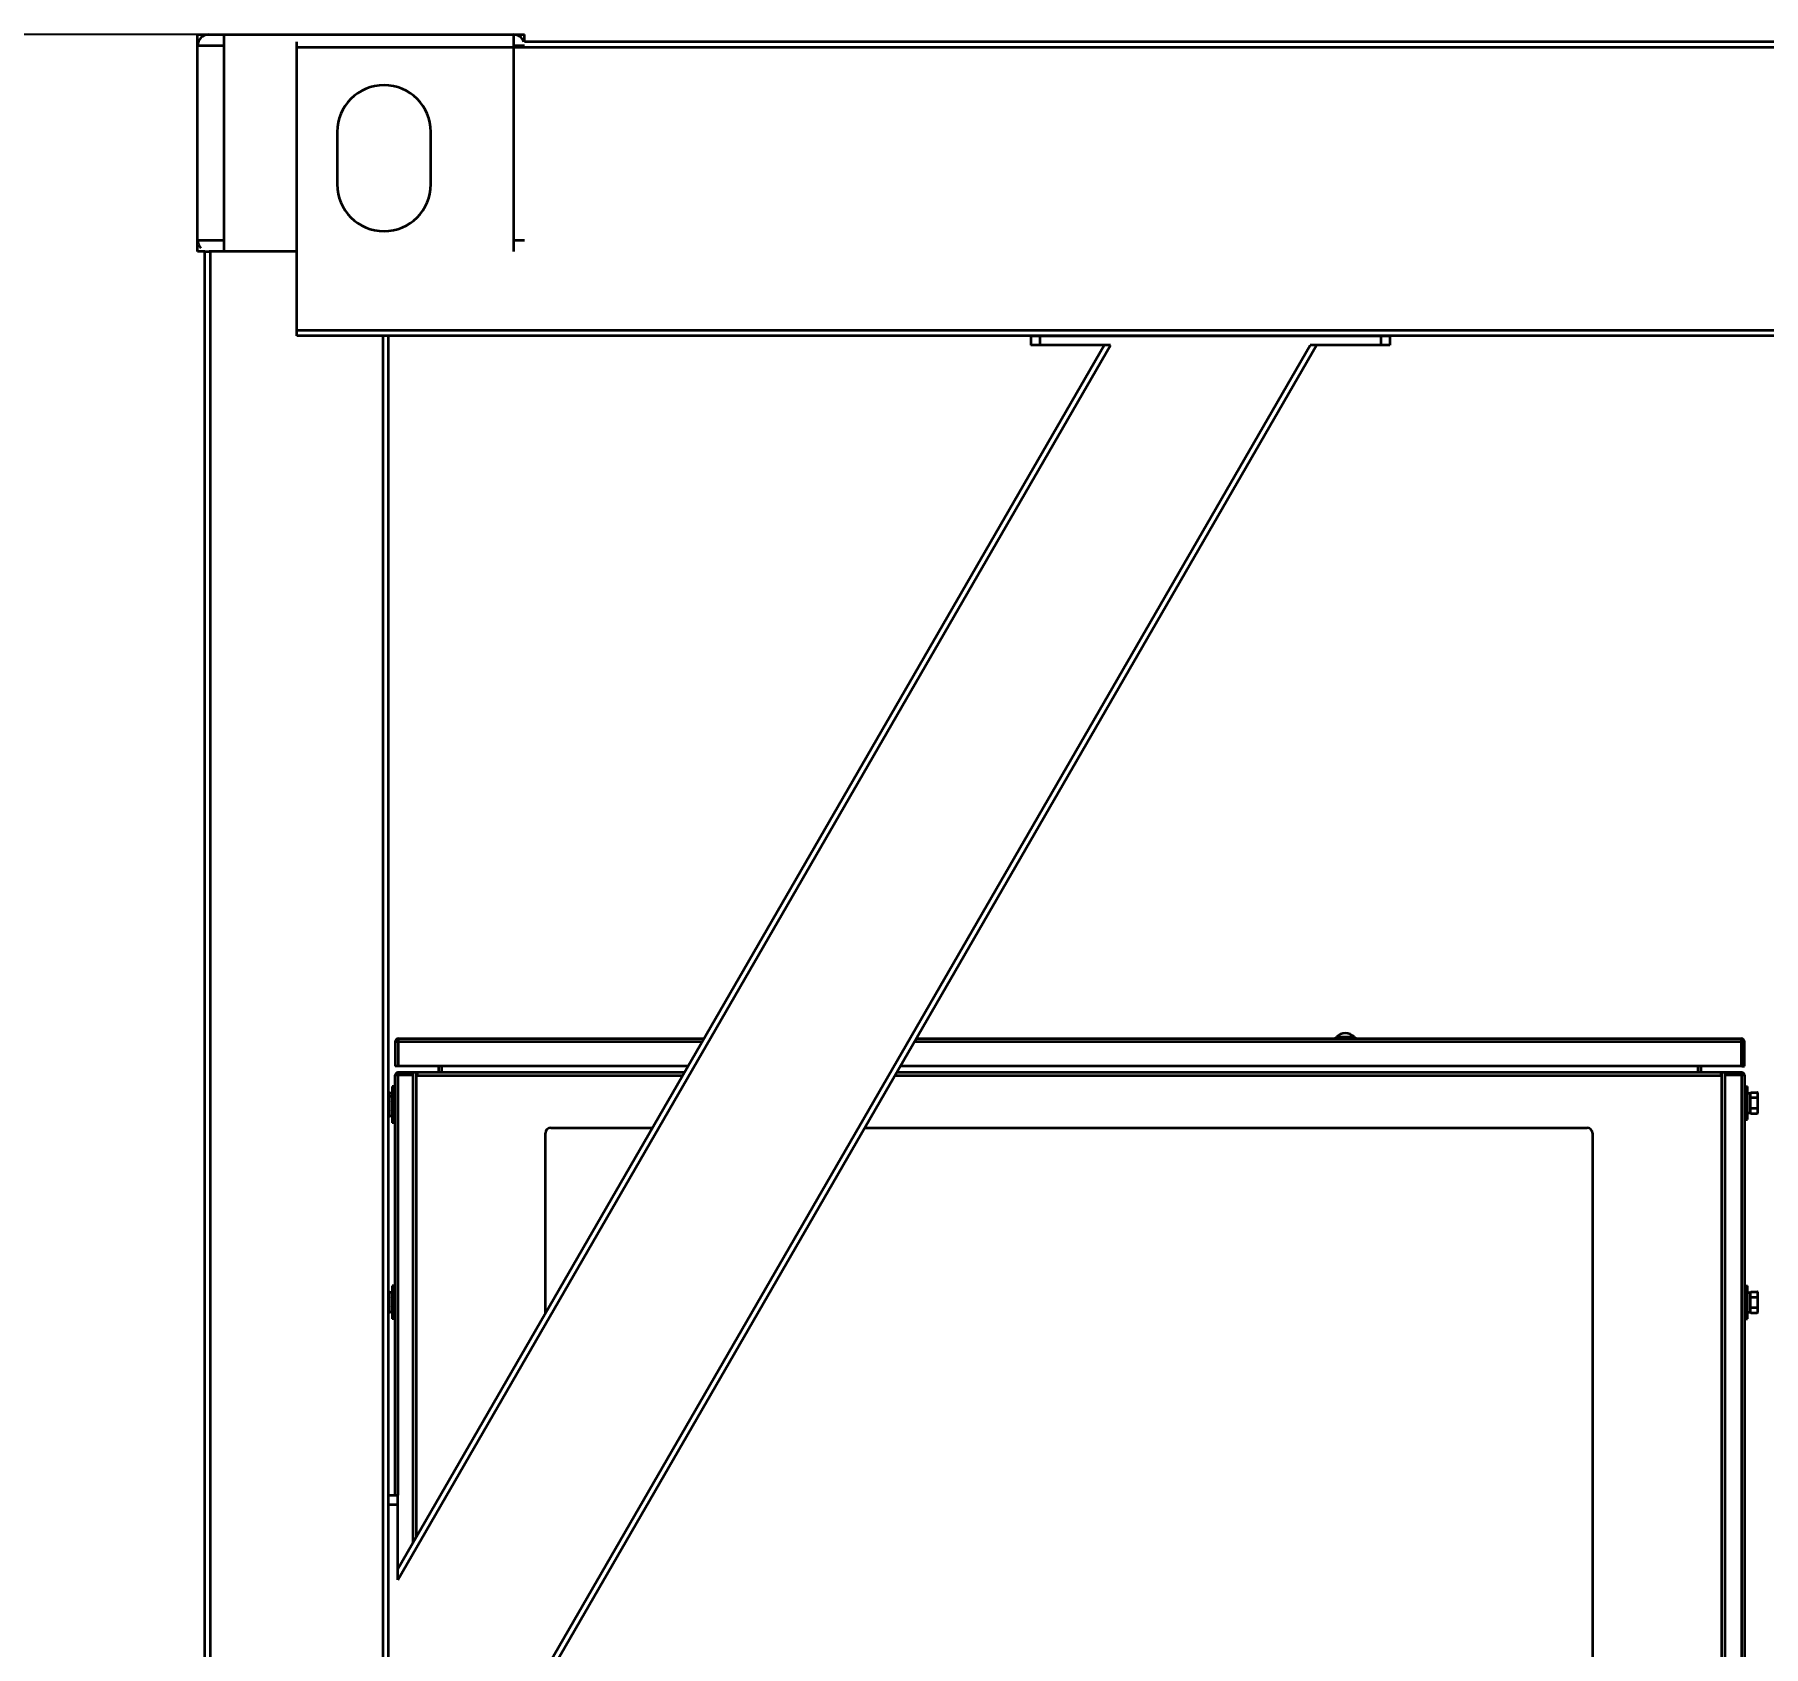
# Model space of a CAD drawing. Header units: millimetres. Extents: x 32496 to 166256, y 3504 to 23939.
# Drawn here: x 140546 to 141488, y 14041 to 14918 of the extents above; entities that cross this region are included whole.
import ezdxf

# ---------------------------------------------------------------- set-up
doc = ezdxf.new("R2010")
doc.units = ezdxf.units.MM
doc.header["$PDSIZE"] = -5
doc.layers.get('0').update_dxf_attribs({"lineweight": 35})
doc.layers.get('Defpoints').update_dxf_attribs({"lineweight": 18})
doc.layers.add('THICK', color=7, linetype='Continuous', lineweight=0)
doc.styles.add('TH_GBDIM', font='仿宋_GB2312.ttf', dxfattribs={"width": 0.8})
doc.dimstyles.new('TH_GBDIM', dxfattribs={"dimscale": 42, "dimtxt": 3, "dimasz": 3, "dimexe": 1.2, "dimexo": 0, "dimgap": 1, "dimtad": 1, "dimdec": 1, "dimdsep": 46, "dimtxsty": 'TH_GBDIM', "dimcen": 2.5, "dimdle": 252, "dimclrd": 4, "dimclre": 4, "dimclrt": 3, "dimadec": 0, "dimazin": 2, "dimtfac": 0.714286, "dimtdec": 1, "dimtmove": 0, "dimatfit": 3, "dimfxl": 1, "dimtolj": 1, "dimarcsym": 0})

# ---------------------------------------------------------------- blocks, each defined once
blk = doc.blocks.new('*D5871')
at = {"layer": 'Defpoints', "color": 0}
for p in [(140641.2, 14918.31), (140089.57, 12022.31), (140641.2, 12022.31)]:
    blk.add_point(p, dxfattribs=at)
at = {"layer": 'THICK', "color": 4, "linetype": 'Continuous', "lineweight": -2}
for p, q in [((140641.2, 14918.31), (140049.97, 14918.31)), ((140089.57, 14819.31), (140089.57, 12121.31)), ((140641.2, 12022.31), (140049.97, 12022.31))]:
    blk.add_line(p, q, dxfattribs=at)
at = {"layer": 'THICK', "color": 4}
for points in [[(140106.07, 14819.31), (140073.07, 14819.31), (140089.57, 14918.31)], [(140073.07, 12121.31), (140106.07, 12121.31), (140089.57, 12022.31)]]:
    blk.add_solid(points, dxfattribs=at)
at = {"layer": 'THICK', "color": 3, "lineweight": -3, "insert": (139971.28, 13470.31), "char_height": 99, "attachment_point": 5, "rotation": 90, "style": 'TH_GBDIM'}
blk.add_mtext('\\A1;Height {\\A1;2896{\\H0.7x;\\S+0^ -5;}}', dxfattribs=at)
blk = doc.blocks.new('8-1250')
at = {"linetype": 'Continuous'}
for p, q in [((-7961.13, -31994.29), (-7961.13, -31988.29)), ((-7961.13, -31988.29), (-7955.13, -31988.29)), ((-7961.13, -32100.29), (-7961.13, -31994.29)), ((-7961.13, -31994.29), (-7946.63, -31994.29)), ((-7955.13, -31988.29), (-7789.13, -31988.29)), ((-7946.63, -32106.29), (-7946.63, -31988.29)), ((-7907.13, -32152.29), (-7907.13, -31992.29)), ((-7789.13, -31988.29), (-7789.13, -32106.29)), ((-7789.13, -31988.29), (-7783.13, -31988.29)), ((-7789.13, -31994.29), (-7783.13, -31994.29)), ((-7783.13, -31992.29), (-7783.13, -31988.29)), ((4052.87, -31992.29), (-7783.13, -31992.29)), ((4052.87, -31995.29), (-7907.13, -31995.29)), ((-7885.13, -32041.29), (-7885.13, -32069.79)), ((-7834.13, -32069.79), (-7834.13, -32041.29)), ((-7961.13, -32106.29), (-7961.13, -32100.29)), ((-7946.63, -32100.29), (-7961.13, -32100.29)), ((-7957.13, -32106.29), (-7961.13, -32106.29)), ((-7957.13, -32106.29), (-7957.13, -32105.9)), ((-7957.13, -34766.29), (-7957.13, -32106.29)), ((-7957.13, -32106.29), (-7954.13, -32106.29)), ((-7907.13, -32106.29), (-7954.73, -32106.29)), ((-7954.13, -34766.29), (-7954.13, -32106.29)), ((-7783.13, -32100.29), (-7789.13, -32100.29)), ((4052.87, -32149.29), (-7907.13, -32149.29)), ((4052.87, -32152.29), (-7907.13, -32152.29)), ((-7860.13, -34766.29), (-7860.13, -32152.29)), ((-7857.13, -32783.31), (-7857.13, -32152.29)), ((-7507.6, -32152.29), (-7507.6, -32157.29)), ((-7507.16, -32152.29), (-7312.57, -32152.29)), ((-7502.6, -32152.29), (-7502.6, -32157.29)), ((-7317.13, -32152.29), (-7317.13, -32157.29)), ((-7312.13, -32152.29), (-7312.13, -32157.29)), ((-7852.13, -32823.31), (-7467.6, -32157.29)), ((-7852.13, -32829.31), (-7464.13, -32157.29)), ((-7852.13, -33017.31), (-7355.59, -32157.29)), ((-7852.13, -33023.31), (-7352.13, -32157.29)), ((-7464.13, -32157.29), (-7507.6, -32157.29)), ((-7312.13, -32157.29), (-7355.59, -32157.29)), ((-7853.53, -32536.49), (-7853.53, -32549.79)), ((-7852.03, -32536.49), (-7853.53, -32536.49)), ((-7852.03, -32536.49), (-7852.03, -32549.79)), ((-7851.83, -32549.79), (-7851.83, -32534.79)), ((-7851.83, -32534.79), (-7685.55, -32534.79)), ((-7686.53, -32536.49), (-7851.83, -32536.49)), ((-7120.83, -32536.49), (-7571.06, -32536.49)), ((-7570.08, -32534.79), (-7120.83, -32534.79)), ((-7341.17, -32533.96), (-7341.17, -32533.96)), ((-7338.81, -32533.96), (-7341.17, -32533.96)), ((-7333.85, -32533.96), (-7338.81, -32533.96)), ((-7331.48, -32533.96), (-7333.85, -32533.96)), ((-7120.83, -32549.79), (-7120.83, -32534.79)), ((-7120.63, -32549.79), (-7120.63, -32536.49)), ((-7120.63, -32536.49), (-7119.13, -32536.49)), ((-7119.13, -32549.79), (-7119.13, -32536.49)), ((-7852.03, -32549.79), (-7853.53, -32549.79)), ((-7694.21, -32549.79), (-7851.83, -32549.79)), ((-7829.83, -32553.29), (-7829.83, -32549.79)), ((-7828.33, -32549.79), (-7828.33, -32553.29)), ((-7120.83, -32549.79), (-7578.74, -32549.79)), ((-7144.33, -32553.29), (-7144.33, -32549.79)), ((-7142.83, -32549.79), (-7142.83, -32553.29)), ((-7120.63, -32549.79), (-7119.13, -32549.79)), ((-7853.53, -32675.64), (-7853.53, -32554.69)), ((-7843.83, -32554.69), (-7853.53, -32554.69)), ((-7852.13, -32554.49), (-7852.13, -32553.29)), ((-7843.83, -32553.29), (-7852.13, -32553.29)), ((-7843.83, -32554.49), (-7852.13, -32554.49)), ((-7852.13, -32554.69), (-7852.13, -32783.31)), ((-7843.83, -32808.94), (-7843.83, -32553.29)), ((-7696.23, -32553.29), (-7843.83, -32553.29)), ((-7842.13, -32553.29), (-7842.13, -32805.99)), ((-7841.63, -32553.29), (-7841.63, -32554.99)), ((-7697.21, -32554.99), (-7841.63, -32554.99)), ((-7132.03, -32554.99), (-7581.74, -32554.99)), ((-7129.83, -32553.29), (-7580.76, -32553.29)), ((-7132.03, -32553.29), (-7132.03, -32554.99)), ((-7131.53, -34566.29), (-7131.53, -32553.29)), ((-7129.83, -32553.29), (-7129.83, -34566.29)), ((-7120.53, -32553.29), (-7129.83, -32553.29)), ((-7120.53, -32554.49), (-7129.83, -32554.49)), ((-7119.13, -32554.69), (-7129.83, -32554.69)), ((-7120.53, -32554.49), (-7120.53, -32553.29)), ((-7120.53, -33566.79), (-7120.53, -32554.69)), ((-7119.13, -32554.69), (-7119.13, -32675.66)), ((-7856.73, -32564.32), (-7857, -32564.04)), ((-7856.73, -32566.07), (-7857, -32565.79)), ((-7856.73, -32566.09), (-7856.73, -32564.32)), ((-7855.13, -32564.44), (-7856.73, -32564.44)), ((-7856.73, -32577.01), (-7856.73, -32566.07)), ((-7855.13, -32566.19), (-7856.73, -32566.19)), ((-7855.13, -32560.79), (-7855.13, -32562.54)), ((-7853.53, -32560.79), (-7855.13, -32560.79)), ((-7855.13, -32562.54), (-7855.13, -32580.54)), ((-7853.53, -32562.54), (-7855.13, -32562.54)), ((-7119.13, -32560.79), (-7117.53, -32560.79)), ((-7117.53, -32578.79), (-7117.53, -32560.79)), ((-7117.53, -32564.44), (-7115.93, -32564.44)), ((-7115.93, -32564.32), (-7115.63, -32564.02)), ((-7115.93, -32575.26), (-7115.93, -32564.32)), ((-7115.63, -32564.02), (-7112.23, -32564.02)), ((-7115.63, -32566.9), (-7112.23, -32566.9)), ((-7111.93, -32564.32), (-7112.23, -32564.02)), ((-7111.93, -32575.26), (-7111.93, -32564.32)), ((-7856.73, -32577.01), (-7857, -32577.28)), ((-7855.13, -32576.89), (-7856.73, -32576.89)), ((-7117.53, -32575.14), (-7115.93, -32575.14)), ((-7115.93, -32575.26), (-7115.63, -32575.56)), ((-7115.63, -32572.68), (-7112.23, -32572.68)), ((-7115.63, -32575.56), (-7112.23, -32575.56)), ((-7111.93, -32575.26), (-7112.23, -32575.56)), ((-7853.53, -32580.54), (-7855.13, -32580.54)), ((-7771.83, -32684.23), (-7771.83, -32586.29)), ((-7768.83, -32583.29), (-7713.55, -32583.29)), ((-7598.08, -32583.29), (-7204.83, -32583.29)), ((-7201.83, -32586.29), (-7201.83, -33054.29)), ((-7119.13, -32578.79), (-7117.53, -32578.79)), ((-7855.13, -32669.29), (-7855.13, -32687.29)), ((-7853.53, -32669.29), (-7855.13, -32669.29)), ((-7119.13, -32669.29), (-7117.53, -32669.29)), ((-7117.53, -32687.29), (-7117.53, -32669.29)), ((-7856.73, -32672.82), (-7857, -32672.54)), ((-7856.73, -32683.76), (-7856.73, -32672.82)), ((-7855.13, -32672.94), (-7856.73, -32672.94)), ((-7853.53, -32680.91), (-7853.53, -32675.64)), ((-7853.53, -32783.31), (-7853.53, -32680.91)), ((-7119.13, -32675.66), (-7119.13, -32680.92)), ((-7119.13, -32680.92), (-7119.13, -32925.66)), ((-7117.53, -32672.94), (-7115.93, -32672.94)), ((-7115.93, -32672.82), (-7115.63, -32672.52)), ((-7115.93, -32683.76), (-7115.93, -32672.82)), ((-7115.63, -32672.52), (-7112.23, -32672.52)), ((-7115.63, -32675.4), (-7112.23, -32675.4)), ((-7115.63, -32681.18), (-7112.23, -32681.18)), ((-7111.93, -32672.82), (-7112.23, -32672.52)), ((-7111.93, -32683.76), (-7111.93, -32672.82)), ((-7856.73, -32683.76), (-7857, -32684.03)), ((-7855.13, -32683.64), (-7856.73, -32683.64)), ((-7853.53, -32687.29), (-7855.13, -32687.29)), ((-7119.13, -32687.29), (-7117.53, -32687.29)), ((-7117.53, -32683.64), (-7115.93, -32683.64)), ((-7115.93, -32683.76), (-7115.63, -32684.06)), ((-7115.63, -32684.06), (-7112.23, -32684.06)), ((-7111.93, -32683.76), (-7112.23, -32684.06)), ((-7857.13, -33063.31), (-7857.13, -32783.31)), ((-7857.13, -32783.31), (-7852.13, -32783.31)), ((-7852.13, -32829.31), (-7852.13, -32783.31)), ((-7857.13, -32788.31), (-7852.13, -32788.31))]:
    blk.add_line(p, q, dxfattribs=at)
for centre, radius, start, end in [((-7955.13, -31994.29), 6, 90, 180), ((-7789.13, -31994.29), 6, 19.63438, 90), ((-7859.63, -32041.29), 25.5, 0, 180), ((-7859.63, -32069.79), 25.5, 180, 0), ((-7955.13, -32100.29), 6, 180, 225), ((-7851.83, -32536.49), 1.7, 90, 180), ((-7851.83, -32536.49), 0.2, 90, 180), ((-7343.04, -32532.29), 2.5, 270, 318.18969), ((-7336.33, -32538.29), 6.5, 41.81031, 138.18969), ((-7329.62, -32532.29), 2.5, 221.81031, 270), ((-7120.83, -32536.49), 1.7, 0, 90), ((-7120.83, -32536.49), 0.2, 0, 90), ((-7852.13, -32554.69), 1.4, 90, 180), ((-7852.13, -32554.69), 0.2, 90, 180), ((-7120.53, -32554.69), 1.4, 0, 90), ((-7120.53, -32554.69), 0.2, 0, 90), ((-7114.69, -32566.59), 3.56, 39.13645, 39.50132), ((-7113.17, -32572.99), 3.56, 219.13644, 219.50078), ((-7768.83, -32586.29), 3, 90, 180), ((-7204.83, -32586.29), 3, 0, 90), ((-7114.69, -32675.09), 3.56, 39.13645, 39.50132), ((-7113.17, -32681.49), 3.56, 219.13644, 219.50078)]:
    blk.add_arc(centre, radius, start, end, dxfattribs=at)
for points, knots in [([(-7856.73, -32568.28), (-7856.75, -32568.31), (-7856.85, -32568.42), (-7856.95, -32568.53), (-7857.03, -32568.61)], [0, 0, 0, 0, 0.244408, 1, 1, 1, 1]), ([(-7857, -32564.04), (-7856.97, -32564.07), (-7856.88, -32564.16), (-7856.79, -32564.26), (-7856.73, -32564.34)], [0, 0, 0, 0, 0.255062, 1, 1, 1, 1]), ([(-7857, -32565.79), (-7856.97, -32565.82), (-7856.88, -32565.91), (-7856.79, -32566.01), (-7856.73, -32566.09)], [0, 0, 0, 0, 0.255062, 1, 1, 1, 1]), ([(-7115.93, -32564.35), (-7115.9, -32564.32), (-7115.81, -32564.2), (-7115.71, -32564.09), (-7115.63, -32564.02)], [0, 0, 0, 0, 0.244558, 1, 1, 1, 1]), ([(-7115.63, -32566.9), (-7115.65, -32566.88), (-7115.76, -32566.77), (-7115.86, -32566.66), (-7115.93, -32566.57)], [0, 0, 0, 0, 0.255352, 1, 1, 1, 1]), ([(-7111.94, -32564.33), (-7111.96, -32564.3), (-7112.06, -32564.19), (-7112.15, -32564.09), (-7112.23, -32564.02)], [0, 0, 0, 0, 0.244878, 1, 1, 1, 1]), ([(-7112.23, -32566.9), (-7112.2, -32566.88), (-7112.1, -32566.77), (-7112, -32566.66), (-7111.93, -32566.57)], [0, 0, 0, 0, 0.255353, 1, 1, 1, 1]), ([(-7857.03, -32574.38), (-7857, -32574.41), (-7856.9, -32574.52), (-7856.8, -32574.63), (-7856.73, -32574.72)], [0, 0, 0, 0, 0.255211, 1, 1, 1, 1]), ([(-7115.93, -32573.01), (-7115.9, -32572.98), (-7115.81, -32572.86), (-7115.71, -32572.76), (-7115.63, -32572.68)], [0, 0, 0, 0, 0.244558, 1, 1, 1, 1]), ([(-7115.63, -32575.56), (-7115.65, -32575.54), (-7115.75, -32575.44), (-7115.85, -32575.33), (-7115.91, -32575.25)], [0, 0, 0, 0, 0.255041, 1, 1, 1, 1]), ([(-7111.93, -32573.01), (-7111.95, -32572.98), (-7112.05, -32572.86), (-7112.15, -32572.76), (-7112.23, -32572.68)], [0, 0, 0, 0, 0.244558, 1, 1, 1, 1]), ([(-7112.23, -32575.56), (-7112.2, -32575.54), (-7112.1, -32575.43), (-7112, -32575.32), (-7111.93, -32575.23)], [0, 0, 0, 0, 0.255353, 1, 1, 1, 1]), ([(-7856.73, -32675.03), (-7856.75, -32675.06), (-7856.85, -32675.17), (-7856.95, -32675.28), (-7857.03, -32675.36)], [0, 0, 0, 0, 0.244408, 1, 1, 1, 1]), ([(-7857.03, -32681.13), (-7857, -32681.16), (-7856.9, -32681.27), (-7856.8, -32681.38), (-7856.73, -32681.47)], [0, 0, 0, 0, 0.255211, 1, 1, 1, 1]), ([(-7857, -32672.54), (-7856.97, -32672.57), (-7856.88, -32672.66), (-7856.79, -32672.76), (-7856.73, -32672.84)], [0, 0, 0, 0, 0.255062, 1, 1, 1, 1]), ([(-7115.93, -32672.85), (-7115.9, -32672.82), (-7115.81, -32672.7), (-7115.71, -32672.59), (-7115.63, -32672.52)], [0, 0, 0, 0, 0.244558, 1, 1, 1, 1]), ([(-7115.63, -32675.4), (-7115.65, -32675.38), (-7115.76, -32675.27), (-7115.86, -32675.16), (-7115.93, -32675.07)], [0, 0, 0, 0, 0.255352, 1, 1, 1, 1]), ([(-7115.93, -32681.51), (-7115.9, -32681.48), (-7115.81, -32681.36), (-7115.71, -32681.26), (-7115.63, -32681.18)], [0, 0, 0, 0, 0.244558, 1, 1, 1, 1]), ([(-7111.94, -32672.83), (-7111.96, -32672.8), (-7112.06, -32672.69), (-7112.15, -32672.59), (-7112.23, -32672.52)], [0, 0, 0, 0, 0.244878, 1, 1, 1, 1]), ([(-7112.23, -32675.4), (-7112.2, -32675.38), (-7112.1, -32675.27), (-7112, -32675.16), (-7111.93, -32675.07)], [0, 0, 0, 0, 0.255353, 1, 1, 1, 1]), ([(-7111.93, -32681.51), (-7111.95, -32681.48), (-7112.05, -32681.36), (-7112.15, -32681.26), (-7112.23, -32681.18)], [0, 0, 0, 0, 0.244558, 1, 1, 1, 1]), ([(-7115.63, -32684.06), (-7115.65, -32684.04), (-7115.75, -32683.94), (-7115.85, -32683.83), (-7115.91, -32683.75)], [0, 0, 0, 0, 0.255041, 1, 1, 1, 1]), ([(-7112.23, -32684.06), (-7112.2, -32684.04), (-7112.1, -32683.93), (-7112, -32683.82), (-7111.93, -32683.73)], [0, 0, 0, 0, 0.255353, 1, 1, 1, 1])]:
    blk.add_open_spline(points, degree=3, knots=knots, dxfattribs=at)
for points in [[(-7857.03, -32568.61), (-7856.92, -32568.82), (-7856.82, -32569.04), (-7856.73, -32569.27)], [(-7115.93, -32567.56), (-7115.84, -32567.34), (-7115.74, -32567.12), (-7115.63, -32566.9)], [(-7111.93, -32567.56), (-7112.02, -32567.34), (-7112.12, -32567.12), (-7112.23, -32566.9)], [(-7856.73, -32573.72), (-7856.82, -32573.95), (-7856.92, -32574.17), (-7857.03, -32574.38)], [(-7115.63, -32572.68), (-7115.74, -32572.46), (-7115.84, -32572.24), (-7115.93, -32572.02)], [(-7112.23, -32572.68), (-7112.12, -32572.46), (-7112.02, -32572.24), (-7111.93, -32572.02)], [(-7857.03, -32675.36), (-7856.92, -32675.57), (-7856.82, -32675.79), (-7856.73, -32676.02)], [(-7856.73, -32680.47), (-7856.82, -32680.7), (-7856.92, -32680.92), (-7857.03, -32681.13)], [(-7115.93, -32676.06), (-7115.84, -32675.84), (-7115.74, -32675.62), (-7115.63, -32675.4)], [(-7115.63, -32681.18), (-7115.74, -32680.96), (-7115.84, -32680.74), (-7115.93, -32680.52)], [(-7111.93, -32676.06), (-7112.02, -32675.84), (-7112.12, -32675.62), (-7112.23, -32675.4)], [(-7112.23, -32681.18), (-7112.12, -32680.96), (-7112.02, -32680.74), (-7111.93, -32680.52)]]:
    blk.add_open_spline(points, degree=3, dxfattribs=at)

msp = doc.modelspace()

# ---------------------------------------------------------------- block references
at = {"color": 6}
msp.add_blockref('8-1250', (148596.331, 46906.597), dxfattribs=at)

# ---------------------------------------------------------------- dimensions: what is measured, and where the dimension line sits
at = {"layer": 'THICK', "lineweight": -3}
dim = msp.add_linear_dim(base=(140089.571, 12022.308), p1=(140641.204, 14918.308), p2=(140641.204, 12022.308), angle=90, text='Height {\\A1;<>{\\H0.7x;\\S+0^ -5;}}', dimstyle='TH_GBDIM', override={"dimscale": 33, "dimtxsty": 'TH_GBDIM', "dimarcsym": 2}, dxfattribs=at)
dim.commit()
dim.dimension.update_dxf_attribs({"geometry": '*D5871', "text_midpoint": (140089.571, 13470.308), "dimtype": 160})

doc.saveas('drawing.dxf')
